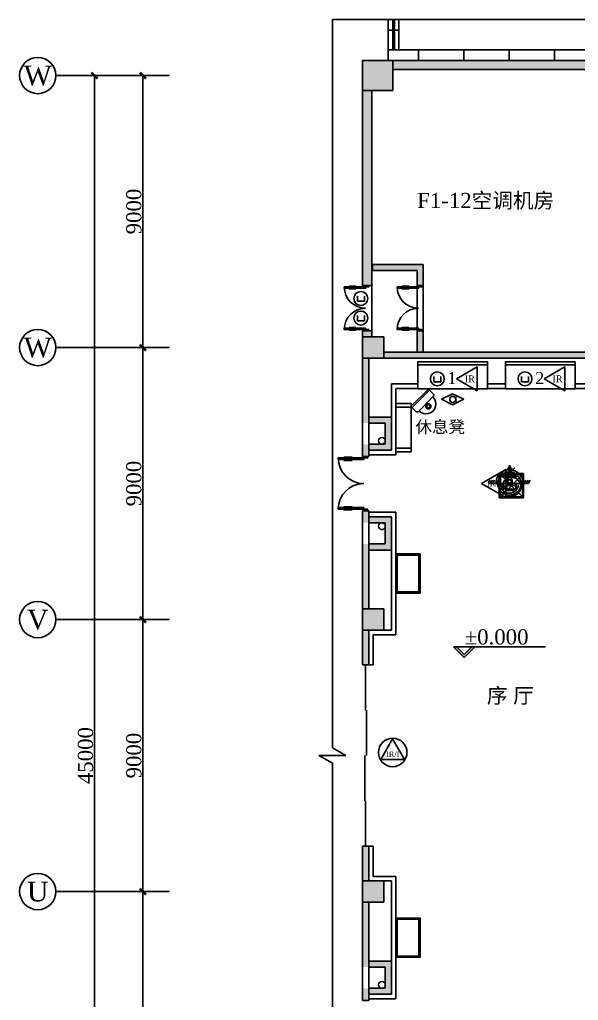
# Model space of a CAD drawing. Header units: millimetres. Extents: x 99 to 564, y 30 to 390.
# Drawn here: x 98.6 to 221.8, y 168.4 to 384.7 of the extents above; entities that cross this region are included whole.
import ezdxf
from ezdxf.enums import TextEntityAlignment as Align

# ---------------------------------------------------------------- set-up
doc = ezdxf.new("R2010")
doc.units = ezdxf.units.MM
doc.header["$LTSCALE"] = 0.1
for name, color, linetype in [('二期前端-报警吸顶双鉴', 4, 'Continuous'), ('二期前端-报警被动红外', 1, 'Continuous'), ('二期前端-报警门磁', 5, 'Continuous'), ('二期前端-无线门磁', 241, 'Continuous'), ('二期前端-视频智能红外探测器', 1, 'Continuous'), ('二期前端-视频球机', 30, 'Continuous'), ('二期前端-视频监听', 21, 'Continuous'), ('二期前端-视频红外半球', 3, 'Continuous'), ('墙体柱芯', 252, 'Continuous'), ('展柜', 253, 'Continuous'), ('标尺', 3, 'Continuous')]:
    doc.layers.add(name, color=color, linetype=linetype)
doc.styles.get("Standard").update_dxf_attribs({"font": 'times.ttf'})

# ---------------------------------------------------------------- blocks, each defined once
blk = doc.blocks.new('门磁开关')
at = {"ltscale": 100}
for p, q in [((-3.92, 2.71), (-3.92, -3.19)), ((3.78, -3.19), (3.78, 2.71)), ((-3.92, -3.19), (3.78, -3.19))]:
    blk.add_line(p, q, dxfattribs=at)
blk.add_circle((0, 0), 7.74, dxfattribs=at)
blk = doc.blocks.new('A$C4DA850C4')
at = {"ltscale": 20}
blk.add_lwpolyline([(0, 2.64), (4.56, 5.27), (4.56, 0)], close=True, dxfattribs=at)
blk.add_text('IR', height=1.5, dxfattribs=at).set_placement((2.94, 2.64), align=Align.MIDDLE_CENTER)
blk = doc.blocks.new('A$C078C5716')
at = {"ltscale": 20}
blk.add_lwpolyline([(0.1, 3.66), (5.43, 6.74), (5.43, 0.59)], close=True, dxfattribs=at)
blk.add_text('IR/M', height=1.2, dxfattribs=at).set_placement((3.3, 3.66), align=Align.MIDDLE_CENTER)
blk = doc.blocks.new('监听头')
for p, q in [((12.8, 6.4), (0, 0)), ((0, 0), (12.8, -6.4)), ((12.8, 6.4), (25.6, 0)), ((25.6, 0), (12.8, -6.4)), ((16.3, 2.9), (16.3, -2.9))]:
    blk.add_line(p, q)
blk.add_circle((12.9, -0.1), 3.43)
blk = doc.blocks.new('室内彩色球型摄像机')
for p, q in [((-2.3, 17), (-4.8, 15.5)), ((-1.5, 18.6), (-2.3, 17)), ((0.2, 18.6), (-1.5, 18.6)), ((0.2, 18.6), (1.9, 18.6)), ((1.9, 18.6), (2.7, 17)), ((2.7, 17), (5.3, 15.5)), ((-21.7, 4.7), (-23.7, 1.3)), ((-22.4, 1), (21.8, 1)), ((-19.2, 4.7), (-21.3, 1.3)), ((-16.8, 4.7), (-18.9, 1.3)), ((-2.9, 5.6), (-2.9, -1.2)), ((-1.7, 5.6), (-2.9, 5.6)), ((-2.4, 5.1), (-2.4, -0.8)), ((-1.7, 5.1), (-2.4, 5.1)), ((-1.7, 5.1), (1.9, 5.1)), ((1.9, 5.6), (3, 5.6)), ((2.5, 5.1), (1.9, 5.1)), ((2.5, -0.8), (2.5, 5.1)), ((3, 5.6), (3, -1.2)), ((18.8, 4.7), (16.8, 1.3)), ((21.3, 4.7), (19.2, 1.3)), ((23.7, 4.7), (21.7, 1.3)), ((-7.4, -1.5), (-7.4, -3.4)), ((-6.5, -2.1), (-7.4, -1.5)), ((-7.4, -5.2), (-7.4, -3.4)), ((-6.5, -4.6), (-7.4, -5.2))]:
    blk.add_line(p, q)
for points in [[(-1.7, 10.3), (-1.7, 13.8), (1.9, 13.8), (1.9, 10.3)], [(-0.4, 13.8), (-0.4, 20.9), (0.9, 20.9), (0.9, 13.8)], [(-8.5, 8.7), (-8.5, 9.5), (8.3, 9.5), (8.3, 8.7)], [(-3.6, 8.3), (-3.6, 8.7), (3.8, 8.7), (3.8, 8.3)], [(-2.4, 1.8), (-2.4, -0.8), (2.5, -0.8), (2.5, 1.8)], [(-1.7, 8.3), (-1.7, 1.8), (1.9, 1.8), (1.9, 8.3)], [(-1.2, 9.5), (-1.2, 10.2), (1.6, 10.2), (1.6, 9.5)], [(-6.5, -2.1), (-6.5, -4.6), (-5, -4.6), (-5, -2.1)], [(-5, -1.2), (-5, -5.3), (7.4, -5.3), (7.4, -1.2)]]:
    blk.add_lwpolyline(points, close=True)
at = {"const_width": 0.357}
for points in [[(-0.1, -4.2, 1), (0.4, -4.2, 1)], [(1, -2.4, 1), (1.5, -2.4, 1)], [(2.6, -4.2, -1), (2.2, -4.2, -1)]]:
    blk.add_lwpolyline(points, format="xyb", close=True, dxfattribs=at)
blk.add_circle((0, 0.9), 13.2)
for centre, radius, start, end in [((0.1, 0.8), 15.6, 0.5284, 179.4716), ((0, 0), 10.1, 183.6272, 356.3728)]:
    blk.add_arc(centre, radius, start, end)
blk = doc.blocks.new('A$C4EBF7B4E')
at = {"ltscale": 20}
blk.add_lwpolyline([(0.5, 1.61), (3.12, 6.18), (5.77, 1.62)], close=True, dxfattribs=at)
blk.add_circle((3.14, 3.14), 3.14)
blk.add_text('IR/I', height=1.2, dxfattribs=at).set_placement((3.14, 2.74), align=Align.MIDDLE_CENTER)
blk = doc.blocks.new('半球固定摄像机')
for p, q in [((-10.96, 0), (10.96, 0)), ((-10.96, -6.72), (-10.96, 0)), ((10.96, 0), (10.96, -6.72)), ((-10.96, -1.41), (10.96, -1.41)), ((-9.86, -7.81), (-10.96, -6.72)), ((9.86, -7.81), (-9.86, -7.81)), ((10.96, -6.72), (9.86, -7.81))]:
    blk.add_line(p, q)
for radius in [2.35, 1.57]:
    blk.add_circle((0, -10.94), radius)
blk.add_arc((0, -8.14), 8.77, 177.87298, 2.12702)

msp = doc.modelspace()

# ---------------------------------------------------------------- hatches: boundary and pattern name
msp.add_hatch(color=256).paths.add_polyline_path([(196.66, 244.65), (194.96, 246.35), (194.3, 246.35), (196.66, 243.99), (199.02, 246.35), (198.36, 246.35)])
at = {"layer": '墙体柱芯', "ltscale": 0.1}
msp.add_hatch(color=256, dxfattribs=at).paths.add_polyline_path([(180.92, 375.72), (180.92, 373.72), (234.25, 373.72), (234.25, 375.72)])
h = msp.add_hatch(color=256, dxfattribs=at)
h.paths.add_polyline_path([(174.25, 314.72), (174.25, 316.05), (176.25, 316.05), (176.25, 314.72)])
h.paths.add_polyline_path([(176.25, 326.05), (174.25, 326.05), (174.25, 369.05), (176.25, 369.05)])
at = {"layer": '墙体柱芯'}
h = msp.add_hatch(color=256, dxfattribs=at)
h.dxf.hatch_style = 1
h.paths.add_polyline_path([(176.59, 330.72), (176.25, 330.72), (176.25, 329.38), (176.59, 329.38)])
h = msp.add_hatch(color=256, dxfattribs=at)
h.dxf.hatch_style = 1
edge = h.paths.add_edge_path()
edge.add_line((187.59, 330.72), (176.59, 330.72))
edge.add_line((176.59, 330.72), (176.59, 329.38))
edge.add_line((176.59, 329.38), (178.52, 329.38))
edge.add_ellipse((179.22, 329.76), major_axis=(0.566, 0.566), ratio=1, start_angle=-73.4413, end_angle=163.4413, ccw=False)
edge.add_line((179.93, 329.38), (186.25, 329.38))
edge.add_line((186.25, 329.38), (186.25, 326.05))
edge.add_line((186.25, 326.05), (187.59, 326.05))
edge.add_line((187.59, 326.05), (187.59, 330.72))
edge = h.paths.add_edge_path(flags=17)
edge.add_ellipse((179.22, 329.76), major_axis=(0.566, 0.566), ratio=1, start_angle=-73.4413, end_angle=163.4413)
edge.add_line((178.52, 329.38), (179.93, 329.38))
h.paths.add_polyline_path([(187.59, 316.05), (186.25, 316.05), (186.25, 312.38), (187.59, 312.38)])
h.paths.add_polyline_path([(187.59, 312.38), (186.25, 312.38), (186.25, 311.38), (187.59, 311.38)])
h = msp.add_hatch(color=256, dxfattribs=at)
h.dxf.hatch_style = 1
h.paths.add_polyline_path([(175.59, 310.05), (174.25, 310.05), (174.25, 295.72), (175.59, 295.72)])
h.paths.add_polyline_path([(175.59, 291.05), (174.25, 291.05), (174.25, 288.38), (175.59, 288.38)])
h.paths.add_polyline_path([(180.59, 297.05), (176.59, 297.05), (176.59, 295.72), (179.25, 295.72), (179.25, 291.05), (176.59, 291.05), (176.59, 289.72), (180.59, 289.72)])
h.paths.add_polyline_path([(176.59, 291.05), (175.85, 291.05), (175.85, 291.05), (175.59, 291.05), (175.59, 289.72), (176.59, 289.72)])
h.paths.add_polyline_path([(176.59, 297.05), (175.59, 297.05), (175.59, 295.72), (176.59, 295.72)])
h = msp.add_hatch(color=256, dxfattribs=at)
h.dxf.hatch_style = 1
h.paths.add_polyline_path([(178.92, 311.38), (178.92, 310.05), (234.25, 310.05), (234.25, 311.38)])
h = msp.add_hatch(color=256, dxfattribs=at)
h.dxf.hatch_style = 1
h.paths.add_polyline_path([(175.59, 269.05), (174.25, 269.05), (174.25, 254.72), (175.59, 254.72)])
h.paths.add_polyline_path([(180.59, 275.05), (176.59, 275.05), (176.59, 273.72), (179.25, 273.72), (179.25, 269.05), (176.59, 269.05), (176.59, 267.72), (180.59, 267.72)])
h.paths.add_polyline_path([(175.59, 276.38), (174.25, 276.38), (174.25, 273.72), (175.59, 273.72)])
h = msp.add_hatch(color=256, dxfattribs=at)
h.dxf.hatch_style = 1
h.paths.add_polyline_path([(176.59, 275.05), (175.59, 275.05), (175.59, 273.72), (175.85, 273.72), (176.59, 273.72)])
h.paths.add_polyline_path([(176.59, 269.05), (175.59, 269.05), (175.59, 267.72), (176.59, 267.72)])
h = msp.add_hatch(color=256, dxfattribs=at)
h.dxf.hatch_style = 1
h.paths.add_polyline_path([(175.59, 250.05), (174.25, 250.05), (174.25, 242.38), (175.59, 242.38)])
h = msp.add_hatch(color=256, dxfattribs=at)
h.dxf.hatch_style = 1
h.paths.add_polyline_path([(175.59, 202.38), (174.25, 202.38), (174.25, 194.72), (175.59, 194.72)])
h = msp.add_hatch(color=256, dxfattribs=at)
h.dxf.hatch_style = 1
h.paths.add_polyline_path([(180.59, 177.05), (176.59, 177.05), (176.59, 175.72), (179.25, 175.72), (179.25, 171.05), (176.59, 171.05), (176.59, 169.72), (180.59, 169.72)])
h.paths.add_polyline_path([(176.59, 171.05), (175.84, 171.05), (175.84, 171.05), (175.59, 171.05), (175.59, 169.72), (176.59, 169.72)])
h.paths.add_polyline_path([(176.59, 177.05), (175.59, 177.05), (175.59, 175.72), (176.59, 175.72)])
h.paths.add_polyline_path([(175.59, 190.05), (174.25, 190.05), (174.25, 175.72), (175.59, 175.72)])
h.paths.add_polyline_path([(175.59, 171.05), (174.25, 171.05), (174.25, 168.38), (175.59, 168.38)])

# ---------------------------------------------------------------- linework, layer by layer
for p, q in [((167.59, 384.72), (266.57, 384.72)), ((167.59, 224.07), (167.59, 384.72)), ((294.25, 375.72), (174.25, 375.72)), ((174.25, 375.72), (174.25, 369.05)), ((180.92, 375.72), (174.25, 375.72)), ((180.92, 369.05), (180.92, 375.72)), ((180.92, 375.72), (180.92, 373.72)), ((234.25, 375.72), (180.92, 375.72)), ((180.92, 373.72), (234.25, 373.72)), ((174.25, 369.05), (180.92, 369.05)), ((174.25, 369.05), (176.25, 369.05)), ((174.25, 326.05), (174.25, 369.05)), ((176.25, 369.05), (176.25, 326.05)), ((176.25, 330.72), (187.59, 330.72)), ((176.25, 329.38), (186.25, 329.38)), ((186.25, 326.05), (186.25, 329.38)), ((187.59, 326.05), (187.59, 330.72)), ((176.25, 326.05), (174.25, 326.05)), ((186.25, 326.05), (187.59, 326.05)), ((174.25, 314.72), (174.25, 316.05)), ((174.25, 316.05), (176.25, 316.05)), ((176.25, 316.05), (176.25, 314.72)), ((186.25, 311.38), (186.25, 316.05)), ((186.25, 316.05), (187.59, 316.05)), ((187.59, 311.38), (187.59, 316.05)), ((174.25, 314.72), (174.25, 310.05)), ((178.92, 314.72), (174.25, 314.72)), ((176.25, 314.72), (174.25, 314.72)), ((178.92, 310.05), (178.92, 314.72)), ((174.25, 310.05), (174.25, 288.38)), ((174.25, 310.05), (178.92, 310.05)), ((175.59, 310.05), (175.59, 288.38)), ((178.92, 311.38), (234.25, 311.38)), ((178.92, 310.05), (234.25, 310.05)), ((180.59, 297.05), (175.59, 297.05)), ((180.59, 289.72), (180.59, 297.05)), ((179.25, 295.72), (175.59, 295.72)), ((179.25, 291.05), (179.25, 295.72)), ((175.59, 291.05), (179.25, 291.05)), ((175.59, 289.72), (180.59, 289.72)), ((174.25, 276.38), (174.25, 254.72)), ((175.59, 276.38), (175.59, 254.72)), ((175.59, 275.05), (180.59, 275.05)), ((180.59, 275.05), (180.59, 267.72)), ((175.59, 273.72), (179.25, 273.72)), ((179.25, 273.72), (179.25, 269.05)), ((179.25, 269.05), (175.59, 269.05)), ((180.59, 267.72), (175.59, 267.72)), ((174.25, 254.72), (174.25, 250.05)), ((178.92, 254.72), (174.25, 254.72)), ((178.92, 250.05), (178.92, 254.72)), ((174.25, 242.38), (174.25, 250.05)), ((174.25, 250.05), (178.92, 250.05)), ((175.59, 242.38), (175.59, 250.05)), ((194.3, 246.35), (214.59, 246.35)), ((194.3, 246.35), (196.66, 243.99)), ((194.96, 246.35), (196.66, 244.65)), ((196.66, 244.65), (198.36, 246.35)), ((196.66, 243.99), (199.02, 246.35)), ((174.25, 242.38), (175.59, 242.38)), ((170.56, 222.38), (167.59, 224.07)), ((167.59, 220.7), (164.61, 222.38)), ((164.61, 222.38), (170.56, 222.38)), ((167.59, 60.05), (167.59, 220.7)), ((174.25, 194.72), (174.25, 202.38)), ((174.25, 202.38), (175.59, 202.38)), ((175.59, 194.72), (175.59, 202.38)), ((174.25, 194.72), (174.25, 190.05)), ((178.92, 194.72), (174.25, 194.72)), ((178.92, 190.05), (178.92, 194.72)), ((174.25, 190.05), (174.25, 168.38)), ((174.25, 190.05), (178.92, 190.05)), ((175.59, 190.05), (175.59, 168.38)), ((180.59, 177.05), (175.59, 177.05)), ((179.25, 175.72), (175.59, 175.72)), ((179.25, 171.05), (179.25, 175.72)), ((180.59, 169.72), (180.59, 177.05)), ((175.59, 171.05), (179.25, 171.05)), ((175.59, 169.72), (180.59, 169.72))]:
    msp.add_line(p, q)
at = {"ltscale": 0.1}
for p, q in [((179.92, 384.72), (179.92, 378.05)), ((180.92, 384.72), (180.92, 378.05)), ((181.25, 378.05), (181.25, 384.72)), ((182.25, 378.05), (182.25, 384.72)), ((179.92, 382.38), (182.25, 382.38)), ((179.92, 378.05), (182.25, 378.05)), ((362.25, 378.05), (179.92, 378.05)), ((179.92, 378.05), (179.92, 375.72)), ((179.92, 378.05), (179.92, 375.72)), ((186.59, 375.72), (186.59, 378.05)), ((196.59, 375.72), (196.59, 378.05)), ((206.59, 375.72), (206.59, 378.05)), ((216.59, 375.72), (216.59, 378.05)), ((172.75, 325.9), (171.25, 325.9)), ((172.75, 325.3), (171.25, 325.3)), ((184.42, 325.9), (182.92, 325.9)), ((184.42, 325.3), (182.92, 325.3)), ((172.75, 316.8), (171.25, 316.8)), ((172.75, 316.2), (171.25, 316.2)), ((184.42, 316.8), (182.92, 316.8)), ((184.42, 316.2), (182.92, 316.2)), ((171.92, 288.2), (170.12, 288.2)), ((171.92, 287.48), (170.12, 287.48)), ((171.92, 277.28), (170.12, 277.28)), ((171.92, 276.56), (170.12, 276.56)), ((174.92, 242.38), (174.92, 232.38)), ((175.09, 232.38), (175.09, 222.38)), ((174.75, 212.38), (174.75, 222.38)), ((174.92, 212.38), (174.92, 202.38))]:
    msp.add_line(p, q, dxfattribs=at)
for points in [[(174.91, 325.75), (170.21, 325.75), (170.21, 325.45), (174.91, 325.45)], [(175.59, 326.05), (174.91, 326.05), (174.91, 325.75), (175.59, 325.75)], [(186.58, 325.75), (181.88, 325.75), (181.88, 325.45), (186.58, 325.45)], [(187.26, 326.05), (186.58, 326.05), (186.58, 325.75), (187.26, 325.75)], [(174.91, 316.35), (170.21, 316.35), (170.21, 316.65), (174.91, 316.65)], [(175.59, 316.05), (174.91, 316.05), (174.91, 316.35), (175.59, 316.35)], [(186.58, 316.35), (181.88, 316.35), (181.88, 316.65), (186.58, 316.65)], [(187.26, 316.05), (186.58, 316.05), (186.58, 316.35), (187.26, 316.35)], [(174.51, 288.02), (168.87, 288.02), (168.87, 287.66), (174.51, 287.66)], [(175.33, 288.38), (174.51, 288.38), (174.51, 288.02), (175.33, 288.02)], [(174.51, 276.74), (168.87, 276.74), (168.87, 277.1), (174.51, 277.1)], [(175.33, 276.38), (174.51, 276.38), (174.51, 276.74), (175.33, 276.74)]]:
    msp.add_lwpolyline(points, close=True, dxfattribs=at)
for centre, radius, start, end in [((174.91, 325.75), 4.7, 180, 270), ((186.58, 325.75), 4.7, 180, 270), ((174.91, 316.35), 4.7, 90, 180), ((186.58, 316.35), 4.7, 90, 180), ((174.51, 288.02), 5.64, 180, 270), ((174.51, 276.74), 5.64, 90, 180)]:
    msp.add_arc(centre, radius, start, end, dxfattribs=at)
at = {"layer": '二期前端-无线门磁'}
for p, q in [((206.37, 285.85), (207.08, 285.15)), ((207.08, 285.15), (207.78, 285.85)), ((207.08, 283.74), (207.08, 285.85))]:
    msp.add_line(p, q, dxfattribs=at)
at = {"layer": '墙体柱芯'}
for points in [[(180.92, 375.72), (180.92, 369.05), (174.25, 375.72), (174.25, 369.05)], [(178.92, 314.72), (178.92, 310.05), (174.25, 314.72), (174.25, 310.05)], [(178.92, 254.72), (178.92, 250.05), (174.25, 254.72), (174.25, 250.05)], [(178.92, 194.72), (178.92, 190.05), (174.25, 194.72), (174.25, 190.05)]]:
    msp.add_solid(points, dxfattribs=at)
at = {"layer": '展柜'}
for p, q in [((180.92, 373.72), (223.25, 373.72)), ((180.92, 369.05), (180.92, 373.72)), ((176.25, 330.72), (176.25, 369.05)), ((176.25, 369.05), (180.92, 369.05)), ((187.59, 330.72), (176.25, 330.72)), ((176.25, 329.38), (176.25, 314.72)), ((186.25, 329.38), (176.25, 329.38)), ((186.25, 311.38), (186.25, 329.38)), ((187.59, 311.38), (187.59, 330.72)), ((176.25, 314.72), (178.92, 314.72)), ((178.92, 314.72), (178.92, 311.38)), ((178.92, 311.38), (186.25, 311.38)), ((223.25, 311.38), (187.59, 311.38)), ((186.42, 308.58), (201.75, 308.58)), ((205.75, 308.58), (221.09, 308.58)), ((180.59, 289.72), (180.59, 304.38)), ((186.42, 304.38), (180.59, 304.38)), ((181.59, 303.38), (181.59, 288.72)), ((186.42, 303.38), (181.59, 303.38)), ((186.42, 304.38), (186.42, 303.38)), ((184.92, 299.25), (181.59, 299.25)), ((184.92, 290.18), (181.59, 290.18)), ((184.92, 289.38), (184.92, 290.18)), ((180.59, 289.72), (175.59, 289.72)), ((175.59, 289.72), (175.59, 288.72)), ((175.59, 288.72), (181.59, 288.72)), ((204.39, 279.25), (204.39, 284.58)), ((209.72, 284.58), (204.39, 284.58)), ((204.52, 279.38), (204.52, 284.45)), ((209.59, 284.45), (204.52, 284.45)), ((209.49, 284.35), (204.62, 279.48)), ((204.62, 284.35), (209.49, 279.48)), ((209.59, 279.38), (209.59, 284.45)), ((209.72, 279.25), (209.72, 284.58)), ((209.72, 279.25), (204.39, 279.25)), ((209.59, 279.38), (204.52, 279.38)), ((181.59, 276.05), (175.59, 276.05)), ((175.59, 275.05), (180.59, 275.05)), ((180.59, 275.05), (180.59, 250.05)), ((181.59, 276.05), (181.59, 249.05)), ((180.59, 250.05), (175.59, 250.05)), ((176.59, 249.05), (181.59, 249.05)), ((176.59, 242.38), (176.59, 249.05)), ((175.59, 242.38), (176.59, 242.38)), ((175.59, 202.38), (176.59, 202.38)), ((176.59, 202.38), (176.59, 195.72)), ((180.59, 194.72), (175.59, 194.72)), ((176.59, 195.72), (181.59, 195.72)), ((180.59, 169.72), (180.59, 194.72)), ((181.59, 168.72), (181.59, 195.72)), ((175.59, 169.72), (175.59, 168.72)), ((175.59, 169.72), (180.59, 169.72)), ((181.59, 168.72), (175.59, 168.72))]:
    msp.add_line(p, q, dxfattribs=at)
at = {"layer": '展柜', "ltscale": 0.1}
for p, q in [((174.25, 370.05), (174.25, 326.05)), ((174.25, 326.05), (175.59, 326.05)), ((174.25, 316.05), (175.59, 316.05)), ((174.25, 316.05), (174.25, 314.72)), ((174.25, 288.38), (175.59, 288.38)), ((174.25, 276.38), (175.59, 276.38)), ((174.25, 168.38), (175.59, 168.38))]:
    msp.add_line(p, q, dxfattribs=at)
at = {"layer": '展柜'}
for points in [[(186.42, 303.25), (201.75, 303.25), (201.75, 309.25), (186.42, 309.25)], [(205.75, 303.25), (221.09, 303.25), (221.09, 309.25), (205.75, 309.25)], [(205.75, 303.38), (201.75, 303.38), (201.75, 304.38), (205.75, 304.38)], [(221.09, 303.38), (225.09, 303.38), (225.09, 304.38), (221.09, 304.38)], [(181.59, 300.05), (184.92, 300.05), (184.92, 289.38), (181.59, 289.38)], [(209.59, 279.38), (209.59, 284.45), (204.52, 284.45), (204.52, 279.38)], [(209.49, 279.48), (209.49, 284.35), (204.62, 284.35), (204.62, 279.48)], [(181.59, 266.88), (181.59, 258.22), (186.92, 258.22), (186.92, 266.88)], [(181.85, 266.62), (181.85, 258.48), (186.65, 258.48), (186.65, 266.62)], [(181.59, 177.88), (181.59, 186.55), (186.92, 186.55), (186.92, 177.88)], [(181.85, 178.15), (181.85, 186.28), (186.65, 186.28), (186.65, 178.15)]]:
    msp.add_lwpolyline(points, close=True, dxfattribs=at)
for centre in [(178.5, 291.8), (178.5, 272.97), (178.5, 171.8)]:
    msp.add_circle(centre, 0.75, dxfattribs=at)
at = {"layer": '标尺'}
for p, q in [((131.64, 372.38), (106.63, 372.38)), ((115.14, 72.38), (115.14, 372.38)), ((125.8, 312.38), (125.8, 372.38)), ((131.64, 312.38), (106.63, 312.38)), ((125.8, 252.38), (125.8, 312.38)), ((125.8, 191.05), (125.8, 253.72)), ((131.64, 252.38), (106.63, 252.38)), ((125.8, 131.05), (125.8, 193.72)), ((131.64, 192.38), (106.63, 192.38))]:
    msp.add_line(p, q, dxfattribs=at)
at = {"layer": '标尺', "const_width": 0.533}
for points in [[(115.8, 371.72), (114.47, 373.05)], [(126.47, 371.72), (125.14, 373.05)], [(126.47, 371.72), (125.14, 373.05)], [(126.47, 311.72), (125.14, 313.05)], [(126.47, 311.72), (125.14, 313.05)], [(126.47, 251.72), (125.14, 253.05)], [(125.14, 253.05), (126.47, 251.72)], [(126.47, 191.72), (125.14, 193.05)], [(125.14, 193.05), (126.47, 191.72)]]:
    msp.add_lwpolyline(points, dxfattribs=at)
at = {"layer": '标尺'}
for centre in [(102.63, 372.38), (102.63, 312.38), (102.63, 252.38), (102.63, 192.38)]:
    msp.add_circle(centre, 4, dxfattribs=at)

# ---------------------------------------------------------------- block references
at = {"layer": '二期前端-报警吸顶双鉴'}
msp.add_blockref('A$C078C5716', (200.37, 278.72), dxfattribs=at)
at = {"layer": '二期前端-报警被动红外'}
for p in [(194.94, 302.85), (214.27, 302.85)]:
    msp.add_blockref('A$C4DA850C4', p, dxfattribs=at)
at = {"layer": '二期前端-报警门磁', "xscale": -0.1984251968505077, "yscale": 0.1984251968533499, "zscale": 0.1984251968503937}
for p in [(173.87, 323.21), (173.87, 318.89), (190.72, 305.48), (210.05, 305.48)]:
    msp.add_blockref('门磁开关', p, dxfattribs=at)
at = {"layer": '二期前端-无线门磁', "xscale": 0.2645669291339345, "yscale": 0.2645669291305239, "zscale": 0.2645669291338583}
msp.add_blockref('门磁开关', (207.09, 281.69), dxfattribs=at)
at = {"layer": '二期前端-视频智能红外探测器'}
msp.add_blockref('A$C4EBF7B4E', (177.75, 219.93), dxfattribs=at)
at = {"layer": '二期前端-视频球机', "xscale": 0.1943757030370534, "yscale": 0.1943757030356323, "zscale": 0.1943757030371204}
msp.add_blockref('室内彩色球型摄像机', (206.61, 282.2), dxfattribs=at)
at = {"layer": '二期前端-视频监听', "xscale": 0.1943757030370534, "yscale": 0.1943757030356323, "zscale": 0.1943757030371204}
msp.add_blockref('监听头', (191.61, 300.96), dxfattribs=at)
at = {"layer": '二期前端-视频红外半球', "xscale": 0.2468262895686856, "yscale": 0.2468262895766884, "zscale": 0.2468262895709466, "rotation": 44.99999999998601}
msp.add_blockref('半球固定摄像机', (186.83, 301.32), dxfattribs=at)

# ---------------------------------------------------------------- texts
for s, p in [('F1-12空调机房', (186.27, 343.16)), ('±0.000', (196.74, 246.9)), ('序 厅', (201.65, 233.95))]:
    msp.add_text(s, height=3.333).set_placement(p)
at = {"layer": '展柜'}
for s, height, p in [('1', 2.67, (192.95, 304.31)), ('2', 2.67, (212.28, 304.31)), ('休息凳', 2.667, (185.9, 293.55))]:
    msp.add_text(s, height=height, dxfattribs=at).set_placement(p)
at = {"layer": '标尺'}
for s, p in [('W', (102.63, 372.38)), ('W', (102.63, 312.38)), ('V', (102.63, 252.38)), ('U', (102.63, 192.38))]:
    msp.add_text(s, height=4.33, dxfattribs=at).set_placement(p, align=Align.MIDDLE_CENTER)
for s, p in [('9000', (123.8, 342.38)), ('9000', (123.8, 282.38)), ('45000', (113.14, 222.38)), ('9000', (123.8, 222.38))]:
    msp.add_text(s, height=3.333, rotation=90, dxfattribs=at).set_placement(p, align=Align.MIDDLE_CENTER)

doc.saveas('drawing.dxf')
